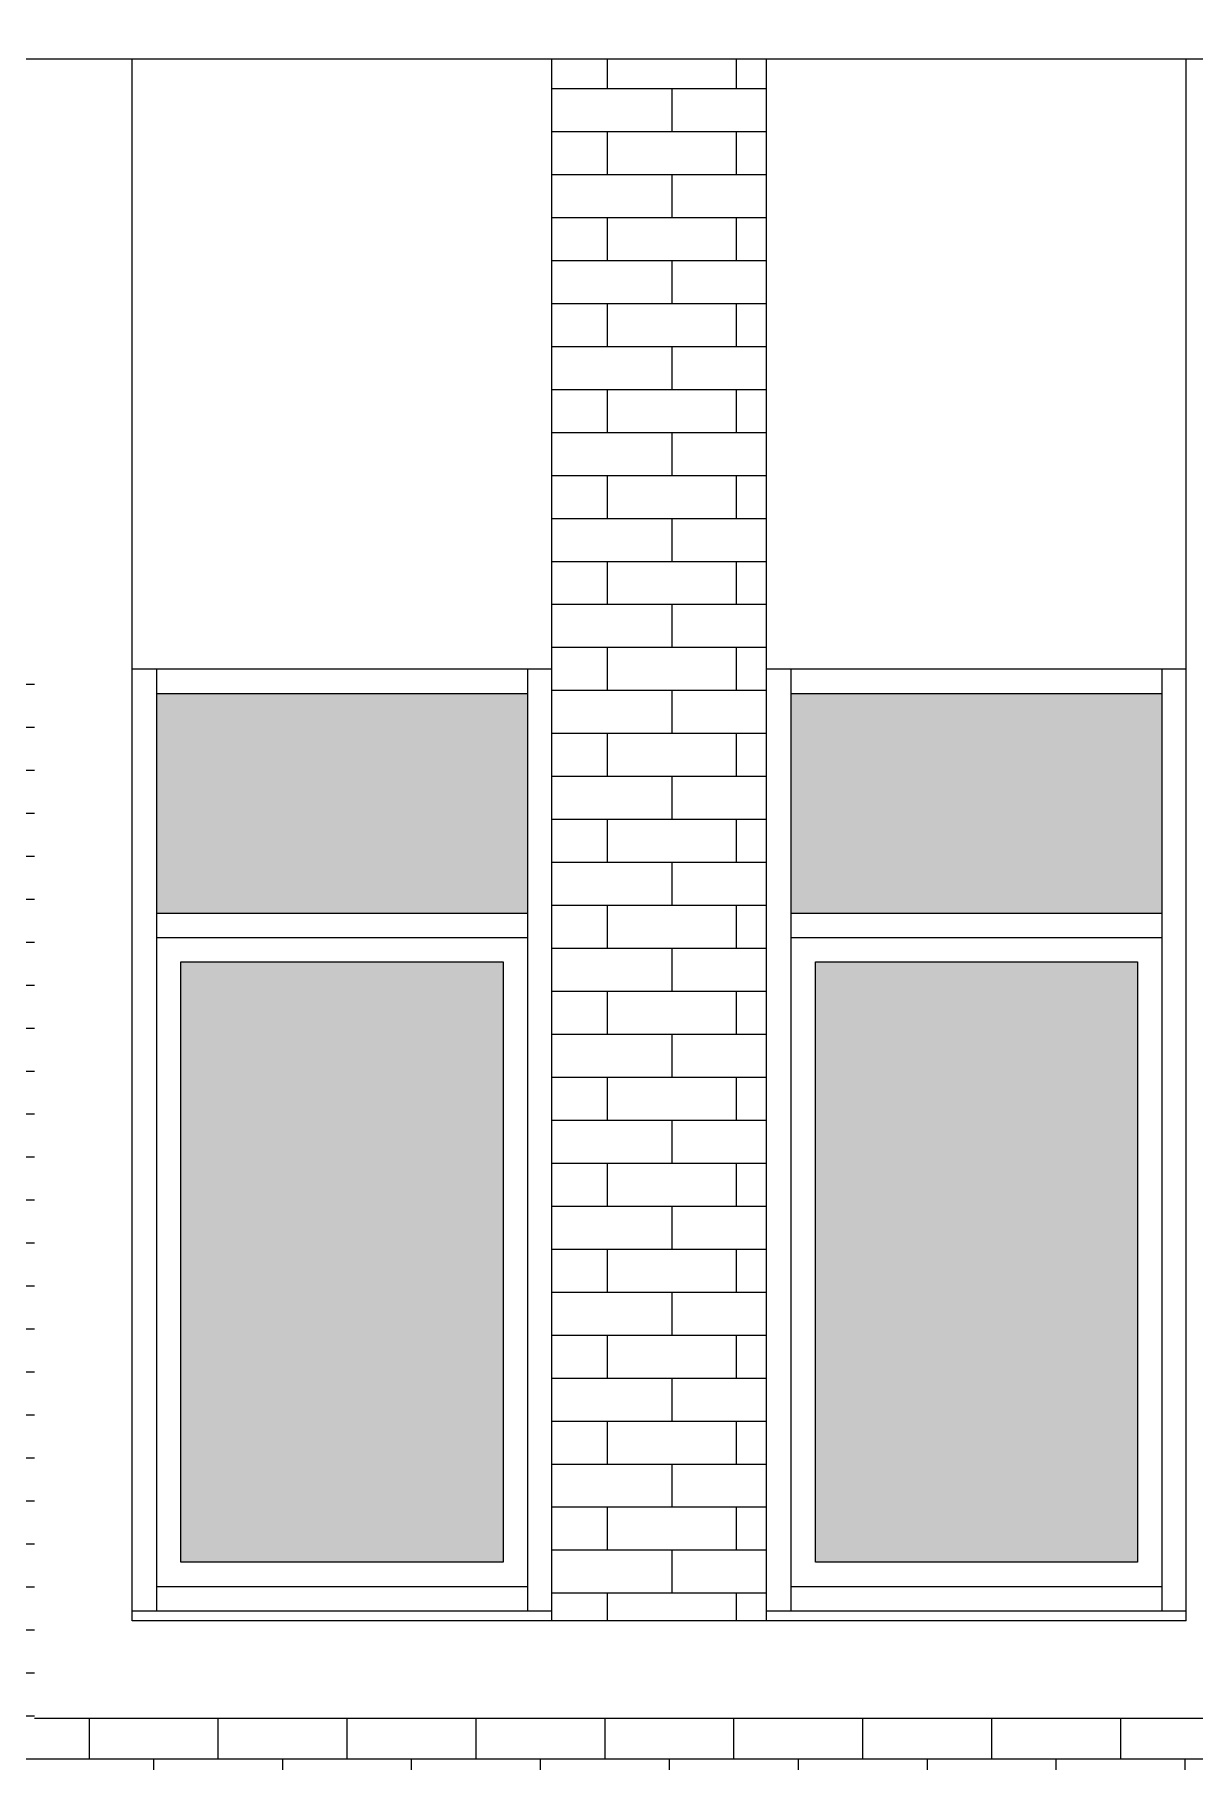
# Model space of a CAD drawing. Header units: millimetres. Extents: x 54 to 1314, y 20 to 614.
# Drawn here: x 630.11 to 653.88, y 159.74 to 195.12 of the extents above; entities that cross this region are included whole.
import ezdxf

# ---------------------------------------------------------------- set-up
doc = ezdxf.new("R2010")
doc.units = ezdxf.units.MM
for name, color, linetype, lineweight in [('A_ОКНА', 4, 'Continuous', 13), ('A_ФАСАД', 30, 'Continuous', 15), ('А_КИРПИЧ ОБЛИЦ.', 250, 'Continuous', 30), ('А_ОБЛИЦОВКА КАМЕНЬ', 211, 'Continuous', 20), ('А_ОКНА', 4, 'Continuous', 13), ('А_ШТРИХ.ОКОН', 140, 'Continuous', 9), ('А_ШТУКАТУРКА ФАСАД', 7, 'Continuous', 15)]:
    doc.layers.add(name, color=color, linetype=linetype, lineweight=lineweight)

msp = doc.modelspace()

# ---------------------------------------------------------------- hatches: boundary and pattern name
at = {"layer": 'А_КИРПИЧ ОБЛИЦ.', "lineweight": 9}
h = msp.add_hatch(dxfattribs=at)
h.set_pattern_fill('AR-BRSTD', color=41, scale=0.013, style=0)
h.set_pattern_definition([(0, (639.2093, 148.22), (0, 0.880643), []), (90, (639.2093, 148.22), (-1.3208, 0.880643), [0.880643, -0.880643])])
h.paths.add_polyline_path([(645.109, 194.62), (645.109, 162.62), (640.709, 162.62), (640.709, 194.62)])
h = msp.add_hatch(dxfattribs=at)
h.set_pattern_fill('AR-BRSTD', color=41, scale=0.013, style=0)
h.set_pattern_definition([(0, (528.2093, 140.42), (0, 0.8806434), []), (90, (528.2093, 140.42), (-1.3208, 0.880643), [0.880643, -0.880643])])
h.paths.add_polyline_path([(660.309, 154.82), (660.309, 182.12), (655.709, 182.12), (655.709, 160.62), (630.109, 160.62), (630.109, 182.12), (622.309, 182.12), (622.309, 154.82)])
at = {"layer": 'А_ШТРИХ.ОКОН', "ltscale": 100}
h = msp.add_hatch(color=256, dxfattribs=at)
h.set_gradient(color1=(116, 208, 231), one_color=1, tint=1, name='INVCURVED')
h.paths.add_polyline_path([(633.109, 176.12), (639.709, 176.12), (639.709, 163.82), (633.109, 163.82)])
h.paths.add_polyline_path([(640.209, 177.12), (632.609, 177.12), (632.609, 181.62), (640.209, 181.62)])
h = msp.add_hatch(color=256, dxfattribs=at)
h.set_gradient(color1=(116, 208, 231), one_color=1, tint=1, name='INVCURVED')
h.paths.add_polyline_path([(646.109, 176.12), (652.709, 176.12), (652.709, 163.82), (646.109, 163.82)])
h.paths.add_polyline_path([(653.209, 177.12), (645.609, 177.12), (645.609, 181.62), (653.209, 181.62)])

# ---------------------------------------------------------------- linework, layer by layer
at = {"layer": 'A_ОКНА'}
for p, q in [((632.609, 182.12), (632.609, 162.82)), ((640.209, 182.12), (640.209, 162.82)), ((645.609, 182.12), (645.609, 162.82)), ((653.209, 182.12), (653.209, 162.82)), ((632.609, 181.62), (640.209, 181.62)), ((645.609, 181.62), (653.209, 181.62)), ((640.209, 163.32), (632.609, 163.32)), ((653.209, 163.32), (645.609, 163.32))]:
    msp.add_line(p, q, dxfattribs=at)
for points in [[(633.109, 176.12), (639.709, 176.12), (639.709, 163.82), (633.109, 163.82), (633.109, 176.12)], [(646.109, 176.12), (652.709, 176.12), (652.709, 163.82), (646.109, 163.82), (646.109, 176.12)]]:
    msp.add_lwpolyline(points, dxfattribs=at)
at = {"layer": 'A_ФАСАД'}
for p, q in [((640.709, 162.62), (640.709, 194.62)), ((645.109, 162.62), (645.109, 194.62))]:
    msp.add_line(p, q, dxfattribs=at)
at = {"layer": 'А_ОБЛИЦОВКА КАМЕНЬ'}
for p, q in [((640.709, 182.12), (632.109, 182.12)), ((640.709, 162.62), (640.709, 182.12)), ((653.709, 182.12), (645.109, 182.12)), ((640.709, 162.82), (632.109, 162.82)), ((653.709, 162.82), (645.109, 162.82))]:
    msp.add_line(p, q, dxfattribs=at)
at = {"layer": 'А_ОКНА'}
for p, q in [((632.609, 177.12), (640.209, 177.12)), ((645.609, 177.12), (653.209, 177.12)), ((632.609, 176.62), (640.209, 176.62)), ((645.609, 176.62), (653.209, 176.62))]:
    msp.add_line(p, q, dxfattribs=at)
at = {"layer": 'А_ШТУКАТУРКА ФАСАД', "color": 7}
for p, q in [((632.109, 162.62), (632.109, 194.62)), ((653.709, 162.62), (653.709, 194.62)), ((653.709, 162.62), (632.109, 162.62)), ((655.709, 160.62), (630.109, 160.62))]:
    msp.add_line(p, q, dxfattribs=at)
msp.add_lwpolyline([(622.709, 194.62), (665.709, 194.62), (665.709, 195.62), (622.709, 195.62)], close=True, dxfattribs=at)

doc.saveas('drawing.dxf')
